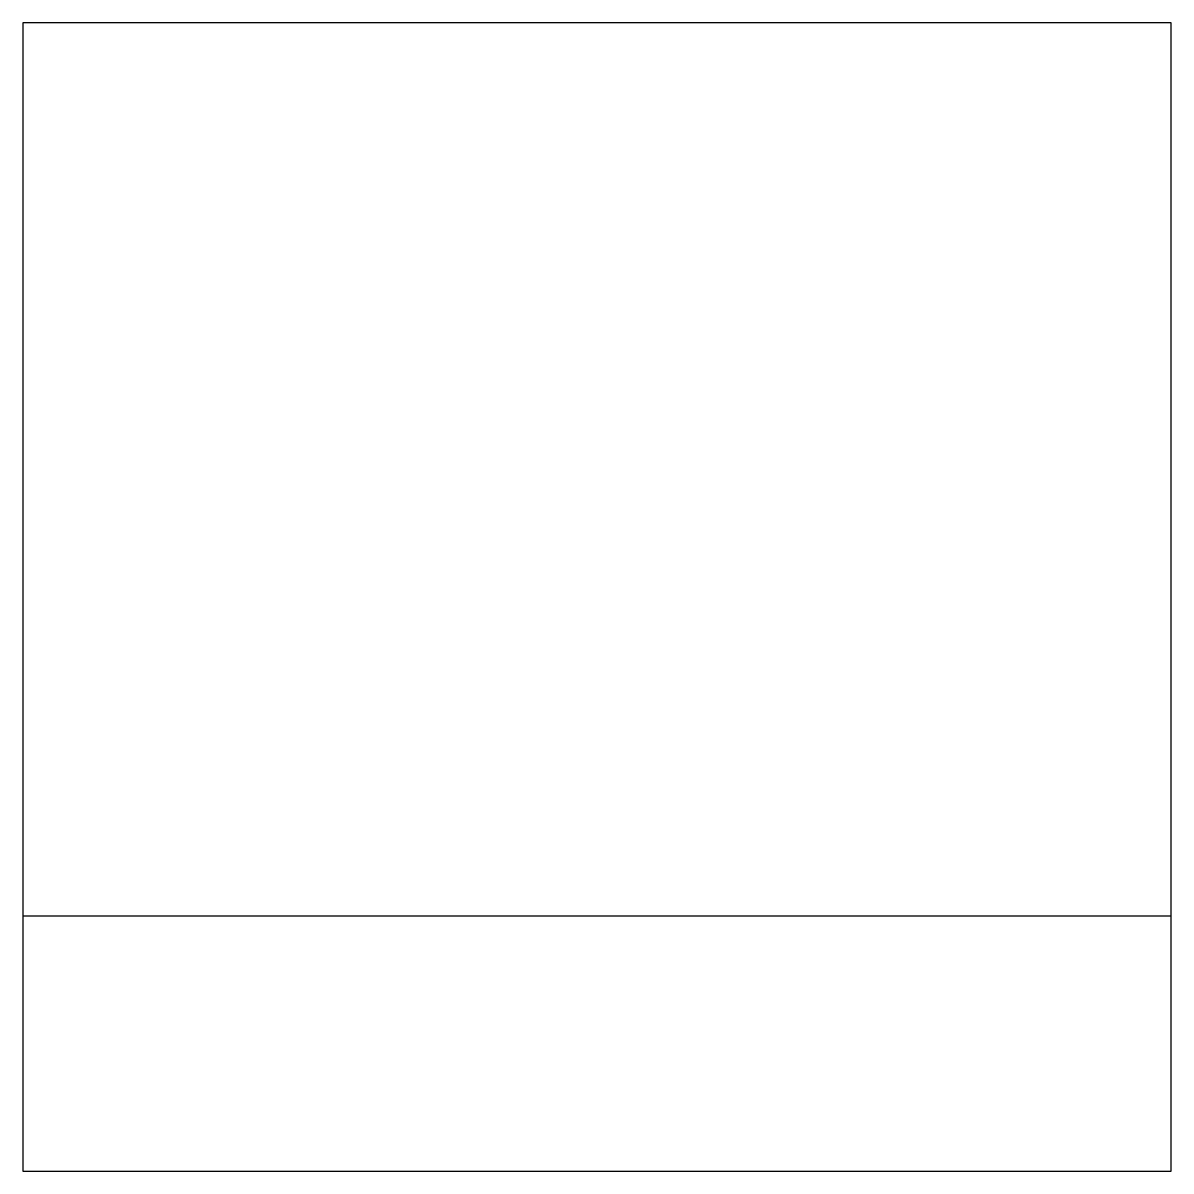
# Model space of a CAD drawing. Header units: metres. Extents: x 0 to 0.45, y 0 to 0.45.
import ezdxf

# ---------------------------------------------------------------- set-up
doc = ezdxf.new("R2010")
doc.units = ezdxf.units.M

msp = doc.modelspace()

# ---------------------------------------------------------------- linework, layer by layer
msp.add_line((0, 0.1), (0.45, 0.1))
msp.add_lwpolyline([(0, 0), (0.45, 0), (0.45, 0.45), (0, 0.45)], close=True)

doc.saveas('drawing.dxf')
